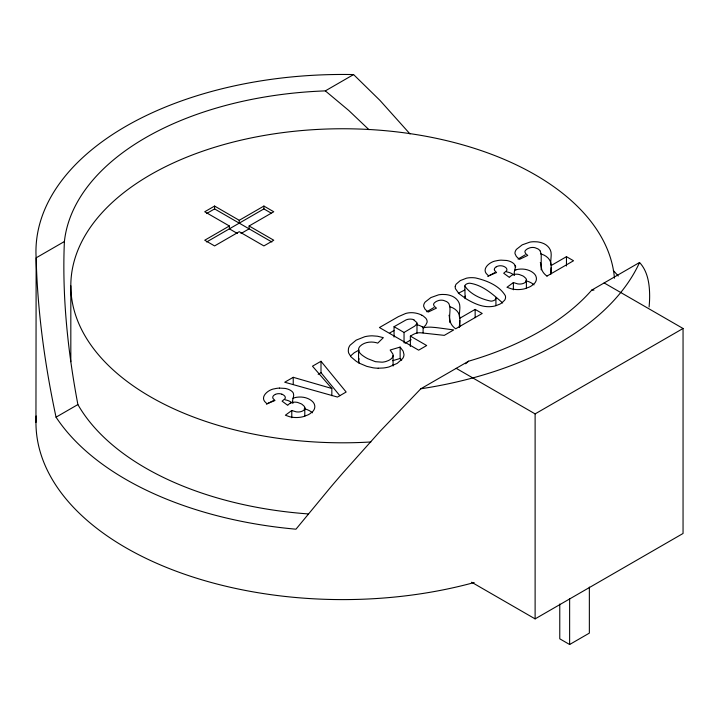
<?xml version="1.0" encoding="UTF-8"?>
<svg xmlns="http://www.w3.org/2000/svg" width="719" height="719" viewBox="0 0 719 719"><rect width="100%" height="100%" fill="white"/><g stroke="black" fill="none" stroke-linecap="round" stroke-linejoin="round"><path stroke-width="1.08" d="M35.95 422.439L36.139 257.842A306.842 177.153 0 0 1 353.577 74.569L379.983 100.426L410.028 133.959M290.341 403.161L290.602 403.026A5.914 3.415 0 0 1 293.631 402.182L294.709 402.137A8.044 4.647 0 0 1 295.851 402.182A7.765 4.485 0 0 1 297.756 402.487L301.09 403.781A16.42 9.482 0 0 1 302.169 404.42L304.182 406.235A8.295 4.79 0 0 1 304.793 407.646L304.793 416.184M413.758 319.865L416.975 322.678L416.993 333.158M526.389 288.247L526.389 279.709A8.295 4.79 0 0 0 525.787 278.298L523.774 276.482A16.42 9.482 0 0 0 522.686 275.835L519.361 274.55A7.765 4.485 0 0 0 517.455 274.236A8.044 4.647 0 0 0 516.305 274.191L515.235 274.245A5.914 3.415 0 0 0 512.198 275.08L511.946 275.224A16.69 9.635 0 0 0 509.358 277.399L503.704 273.229L506.625 270.73A6.246 3.604 0 0 0 506.877 269.895A6.48 3.739 0 0 0 505.745 267.558L505.277 267.216A9.131 5.276 0 0 0 504.495 266.74L503.489 266.282A5.581 3.227 0 0 0 496.982 266.443L496.766 266.578A8.107 4.682 0 0 0 496.281 266.83M550.637 274.245L551.122 267.747M353.577 74.569L325.33 90.882A278.954 161.047 0 0 0 64.395 241.53C62.005 296.165 67.757 350.917 77.886 404.563A278.954 161.047 0 0 0 308.127 513.914M449.86 322.57L449.267 315.758A11.216 6.471 0 0 0 448.962 315.255M541.182 269.85L541.227 254.688L540.302 251.147M459.801 320.467L459.315 327.172A16.447 9.5 0 0 0 459.333 327.513M649.104 306.968L649.401 303.184A741.586 191.479 -40.9 0 0 649.643 295.886C649.572 284.212 647.855 271.387 639.559 262.489A306.842 177.153 0 0 1 420.804 388.79L380.18 431.193L342.792 473.039A741.586 191.479 -40.9 0 0 330.641 487.212L295.967 529.193A306.842 177.153 0 0 1 56.046 417.173C44.839 364.776 37.478 311.444 36.139 257.842L64.395 241.53M393.104 365.944L393.041 354.305L390.156 350.036L400.141 347.079L403.134 351.115L403.97 354.413A18.946 10.938 0 0 1 403.79 355.995A20.087 11.594 0 0 1 402.631 358.565L397.203 363.383L389.069 366.915A22.828 13.176 0 0 1 383.218 368.002L378.176 368.209M416.993 323.667L414.683 326.138L404.042 332.457L394.057 326.696L394.057 337.049M292.894 403.422C291.483 399.89 294.709 396.636 293.361 393.248A11.028 6.363 0 0 0 291.995 391.442L290.952 390.633A13.167 7.603 0 0 0 289.406 389.761A12.502 7.217 0 0 0 285.048 388.422L279.457 388.089M514.498 275.485C513.087 271.953 516.314 268.699 514.957 265.311A11.028 6.363 0 0 0 513.6 263.505L512.557 262.696A13.167 7.603 0 0 0 511.002 261.824A12.502 7.217 0 0 0 506.652 260.485L501.053 260.152A14.964 8.637 0 0 0 496.263 260.826C490.133 261.428 480.472 269.14 487.644 274.946A32.858 18.973 0 0 0 488.614 275.835L496.577 272.564L494.681 270.587A6.669 3.847 0 0 1 494.375 269.436M350.611 355.932L354.251 352.732L358.934 350.099M465.633 363.769L468.59 361.199A278.954 161.047 0 0 0 591.773 290.081L639.559 262.489M487.734 276.473L494.753 272.645M426.744 311.758L433.89 307.561M518.057 259.038L525.212 254.841M266.425 404.159L273.903 400.357M423.096 332.852L423.096 327.675L425.693 325.177L427.059 322.355A12.906 7.451 0 0 0 427.104 321.168A13.796 7.963 0 0 0 425.756 318.175L423.401 316.126A20.438 11.801 0 0 0 421.918 315.228M304.793 407.646A8.511 4.916 0 0 1 304.829 408.113L304.784 408.563A6.399 3.694 0 0 1 303.4 410.495L303.148 410.666A6.768 3.91 0 0 1 298.619 411.987A7.72 4.458 0 0 1 297.522 411.96A7.63 4.404 0 0 1 296.03 411.807L291.779 410.486L285.38 415.223L289.631 416.732A16.357 9.446 0 0 0 295.77 417.523M526.389 279.709A8.511 4.916 0 0 1 526.425 280.176L526.38 280.617A6.399 3.694 0 0 1 525.005 282.558L524.753 282.72A6.768 3.91 0 0 1 520.214 284.041A7.72 4.458 0 0 1 519.118 284.023A7.63 4.404 0 0 1 517.626 283.87L513.384 282.549L506.976 287.285L511.236 288.786A16.357 9.446 0 0 0 517.365 289.586A17.526 10.12 0 0 0 519.792 289.523A16.708 9.644 0 0 0 525.194 288.625L529.445 286.998A24.23 13.985 0 0 0 531.458 285.874L534.181 283.717A17.319 9.994 0 0 0 536.194 280.356L536.374 279.314A19.925 11.504 0 0 0 536.338 277.741L535.934 276.24A16.492 9.518 0 0 0 533.534 273.085L532.473 272.267A19.386 11.189 0 0 0 530.802 271.243L529.391 270.569A12.933 7.469 0 0 0 516.008 269.769M458.363 293.244L464.842 290M411.169 339.719L405.13 343.224M241.036 233.504L249.107 228.84L249.107 225.991L273.759 211.763L263.9 206.065L239.238 220.302L214.586 206.065L204.726 211.763L229.379 225.991L229.379 228.84L237.45 233.504M206.515 213.57L214.586 208.914L271.863 241.979M229.379 225.991L204.726 240.227L214.586 245.925L239.238 231.689L263.9 245.925L273.759 240.227L249.107 225.991M206.623 241.979L263.9 208.914L271.072 213.058M56.046 417.173L77.886 404.563M331.836 388.485L293.235 377.313L284.715 382.229L337.463 397.05L346.154 392.026L320.998 361.28L312.486 366.196L331.836 388.485L331.836 395.729M394.057 326.696L406.019 319.937A6.669 3.847 0 0 1 413.91 319.739M318.166 374.311L320.998 372.667L320.998 361.28M389.806 332.942L393.949 330.551M410.369 346.468L410.369 336.115L411.96 335.198A31.169 17.993 0 0 1 414.405 333.904L415.915 333.301A6.354 3.667 0 0 1 416.571 333.113A8.826 5.096 0 0 1 420.642 332.78L444.297 335.369L453.716 329.931L438.734 327.909A97.631 56.37 0 0 0 435.669 327.54L431.481 327.19A19.17 11.073 0 0 0 430.124 327.145A26.19 15.126 0 0 0 423.105 327.702M459.854 318.229L475.151 309.404L482.206 313.475L455.666 328.799A26.064 15.045 0 0 1 450.903 323.352A24.698 14.263 0 0 1 450.382 322.058C448.297 316.171 451.487 309.556 448.98 303.867A10.722 6.192 0 0 0 446.571 301.594L443.632 300.434A6.183 3.568 0 0 0 438.599 300.524L436.694 301.261A11.747 6.786 0 0 0 435.786 301.764L434.411 302.852A6.714 3.874 0 0 0 433.575 304.586L434.258 306.276L436.433 308.136L428.164 312.082L425.055 309.233L423.725 306.456A12.475 7.199 0 0 1 423.815 304.658A17.921 10.345 0 0 1 425.163 302.043L430.888 297.567L438.527 294.853A14.955 8.637 0 0 1 442.527 294.448L445.663 294.556A13.958 8.062 0 0 1 450.588 295.599C455.63 297.1 460.079 301.612 459.863 307.13A84.833 48.982 0 0 1 459.801 309.08L459.315 315.785A16.447 9.5 0 0 0 459.333 316.126A18.487 10.677 0 0 0 459.836 318.229L459.854 326.516M551.176 273.786L551.176 265.509L566.464 256.683L573.528 260.754L546.988 276.078M420.804 388.79L468.59 361.199M456.214 368.344L535.116 413.892L683.05 328.484L683.05 533.471L535.116 618.879L471.61 582.219M559.768 604.005L559.768 638.814L569.628 644.512L589.355 633.115L589.355 587.081M275.404 394.398L275.161 394.515A8.107 4.682 0 0 0 274.676 394.776A6.426 3.712 0 0 0 272.753 397.373A6.669 3.847 0 0 0 273.085 398.524L274.982 400.51L267.01 403.781A32.858 18.973 0 0 1 266.039 402.883C258.876 397.077 268.538 389.365 274.667 388.763A14.964 8.637 0 0 1 279.448 388.089M514.498 270.308L516.035 269.805M292.894 398.245L294.439 397.751A12.933 7.469 0 0 1 307.795 398.515L309.197 399.18A19.386 11.189 0 0 1 310.869 400.204L311.929 401.022A16.492 9.518 0 0 1 314.329 404.177L314.742 405.678A19.925 11.504 0 0 1 314.778 407.26L314.589 408.293A17.319 9.994 0 0 1 312.585 411.663L309.853 413.811A24.23 13.985 0 0 1 307.84 414.935L303.598 416.562A16.708 9.644 0 0 1 298.196 417.469A17.526 10.12 0 0 1 295.77 417.523M392.655 360.686L400.141 358.466L401.687 360.228M591.773 290.081L593.966 290.108M281.893 394.219L282.9 394.677A9.131 5.276 0 0 1 283.681 395.153L284.14 395.504A6.48 3.739 0 0 1 285.29 397.832A6.246 3.604 0 0 1 285.021 398.677L282.109 401.166L287.708 405.327A16.69 9.635 0 0 1 290.296 403.143M604.149 282.935L683.05 328.484M410.369 336.115L426.691 345.533L418.656 350.171L379.443 327.54L398.281 316.702L405.669 313.475A12.834 7.406 0 0 1 413.371 312.765A16.258 9.383 0 0 1 421.9 315.246M464.825 286.009A5.375 3.101 0 0 1 469.687 283.187C482.809 285.03 493.216 294.637 502.644 302.942M423.868 327.846L423.401 327.513A20.438 11.801 0 0 0 422.359 326.866M325.33 90.882L348.715 110.438L368.991 129.708M513.6 274.892L512.557 274.083A13.167 7.603 0 0 0 511.479 273.454A12.502 7.217 0 0 0 506.652 271.872M291.995 402.829L290.952 402.02A13.167 7.603 0 0 0 289.883 401.391A12.502 7.217 0 0 0 285.048 399.809M320.998 372.667L339.871 395.729M515.739 266.965L515.137 265.581M359.167 363.365L358.61 360.372A12.493 7.217 0 0 1 359.194 358.79M465.112 298.655L464.825 286.009C470.154 294.161 481.496 299.32 491.095 301.162A5.393 3.119 0 0 0 495.948 298.349M392.844 365.027L393.041 365.692M495.912 297.747L495.939 305.593M378.176 368.209A23.817 13.751 0 0 1 373.044 367.795L366.825 366.375L359.653 363.329A49.584 28.625 0 0 1 356.184 361.253L351.034 356.912L348.769 353.209A23.367 13.49 0 0 1 348.302 350.953L348.463 348.724A22.882 13.212 0 0 1 350.081 345.219L356.175 340.132L364.767 336.717A20.986 12.115 0 0 1 372.118 335.818L377.52 336.231L383.344 337.66L377.745 343.143L376.325 342.693A11.657 6.732 0 0 0 364.344 343.385L363.104 344.015A16.986 9.805 0 0 0 361.648 344.895L360.021 346.288A12.493 7.217 0 0 0 358.61 348.985C358.143 352.939 362.268 355.321 365.081 357.19A51.417 29.686 0 0 0 367.769 358.709L375.435 361.684L382.122 362.178A12.124 7.001 0 0 0 386.049 361.459L388.422 360.534A15.899 9.176 0 0 0 389.941 359.716L390.651 359.23A11.621 6.714 0 0 0 393.122 355.59M551.105 264.286C550.601 259.343 546.422 255.694 541.901 254.265A13.958 8.062 0 0 0 540.571 253.861M459.809 317.277C459.432 312.226 455.19 308.433 450.588 306.986A13.958 8.062 0 0 0 449.923 306.77M569.628 598.478L569.628 644.512M566.464 256.683L566.464 265.994M535.116 413.892L535.116 618.879M513.384 282.549L513.384 289.793M475.151 309.404L475.151 317.681M404.042 332.457L404.042 342.81M400.141 347.079L400.141 358.466M358.574 350.234L358.574 361.621M293.235 377.313L293.235 384.557M291.779 410.486L291.779 417.739M263.9 206.065L263.9 208.914M239.238 220.302L239.238 223.151M214.586 206.065L214.586 208.914M70.822 285.785L70.822 361.702M474.163 582.543A306.842 177.153 0 0 1 36.157 415.977M613.343 270.524A306.842 177.153 0 0 1 618.223 276.024M370.887 441.969A271.98 157.021 0 0 1 71.801 299.122A271.98 157.021 0 0 1 324.673 129.105A271.98 157.021 0 0 1 614.457 278.208M540.284 262.534A11.216 6.471 0 0 1 540.544 263.046L541.704 269.337A24.698 14.263 0 0 0 542.216 270.632A26.064 15.045 0 0 0 546.961 276.096M540.275 251.147A10.722 6.192 0 0 0 537.893 248.873L534.954 247.704A6.183 3.568 0 0 0 529.921 247.803L528.016 248.54A11.747 6.786 0 0 0 527.108 249.044L525.733 250.131A6.714 3.874 0 0 0 524.897 251.866L525.58 253.555L527.746 255.416L519.486 259.361L516.377 256.512L515.038 253.735A12.475 7.199 0 0 1 515.128 251.929A17.921 10.345 0 0 1 516.476 249.322L522.21 244.846L529.849 242.132A14.955 8.637 0 0 1 533.849 241.728L536.976 241.836A13.958 8.062 0 0 1 541.901 242.878C546.943 244.379 551.392 248.891 551.185 254.409A84.833 48.982 0 0 1 551.122 256.35L550.637 263.064A16.447 9.5 0 0 0 550.655 263.397A18.487 10.677 0 0 0 551.158 265.509M525.868 280.859A12.87 7.433 0 0 1 528.914 281.758L530.802 282.63A19.386 11.189 0 0 1 532.473 283.654L533.534 284.472A16.492 9.518 0 0 1 534.001 284.886M494.357 269.436A6.426 3.712 0 0 1 496.263 266.821M464.825 297.396A5.375 3.101 0 0 1 465.517 296.12M416.625 324.646A16.258 9.383 0 0 1 422.332 326.884M304.263 408.796A12.87 7.433 0 0 1 307.31 409.695L309.197 410.567A19.386 11.189 0 0 1 310.869 411.601L311.929 412.409A16.492 9.518 0 0 1 312.397 412.832M275.386 394.38A5.581 3.227 0 0 1 281.929 394.183M455.244 286.557L455.217 287.07A15.926 9.194 0 0 0 455.478 288.741L458.83 293.514L466.056 298.789A91.475 52.811 0 0 0 470.19 301.135C476.688 304.586 483.977 307.399 491.472 306.564A15.369 8.871 0 0 0 495.813 305.746L499.741 304.182A21.759 12.565 0 0 0 501.817 302.933L504.603 300.227A14.245 8.224 0 0 0 505.52 297.792L505.547 297.289A15.908 9.185 0 0 0 505.286 295.617C499.229 285.497 486.691 280.518 475.619 277.956A16.968 9.796 0 0 0 472.491 277.678L470.702 277.678A14.353 8.286 0 0 0 466.46 278.199L460.295 280.581L456.161 284.131A14.245 8.224 0 0 0 455.244 286.557"/></g></svg>
